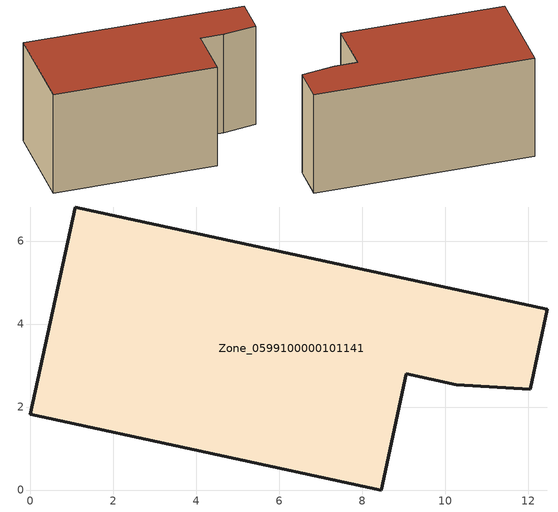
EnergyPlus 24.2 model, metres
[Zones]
Zone_0599100000101141
 floor ground (C_G): 0,1.83 1.08,6.82 12.45,4.36 12.04,2.43 10.26,2.54 9.05,2.8 8.45,0 z0
 wall outside (C_F): 1.08,6.82 0,1.83 8.45,0 9.05,2.8 10.26,2.54 12.04,2.43 12.45,4.36 1.08,6.82 z0:5.88
 roof outside (C_R): 9.05,2.8 10.26,2.54 12.04,2.43 12.45,4.36 1.08,6.82 0,1.83 8.45,0 z5.88
[BUILDING]
Pand.0599100000101141: North Axis=0; Terrain=City; Loads Convergence Tolerance Value=0.04; Temperature Convergence Tolerance Value=0.4; Solar Distribution=FullExterior; Maximum Number of Warmup Days=25; Minimum Number of Warmup Days=1
[Site:Location]
Rotterdam.The.Hague.AP_ZH_NLD Design_Conditions: Latitude=51.96; Longitude=4.45; Time Zone=1; Elevation=-4.5
[SITE:GROUNDTEMPERATURE:BUILDINGSURFACE]
18, 18, 18, 18, 18, 18, 18, 18, 18, 18, 18, 18
[MATERIAL] Thermal Absorptance=0.9; Solar Absorptance=0.7; Visible Absorptance=0.7
Name | Roughness | Thickness | Conductivity | Density | Specific Heat
G.TI.1975-1991 | MediumSmooth | 0.15 | 0.288461 | 540 | 1210
F.TI.1975-1991 | Rough | 0.3 | 0.230769 | 1920 | 840
R.TI.1975-1991 | MediumRough | 0.2 | 0.153846 | 1500 | 1000
[CONSTRUCTION]
C_G: G.TI.1975-1991
C_F: F.TI.1975-1991
C_R: R.TI.1975-1991
[ZONE]
Zone_0599100000101141: Type=1; Multiplier=1; Ceiling Height=Autocalculate; Volume=Autocalculate; Floor Area=autocalculate; Part of Total Floor Area=Yes
[ZONEINFILTRATION:DESIGNFLOWRATE]
Infil_Zone_0599100000101141: Zone or ZoneList or Space or SpaceList=Zone_0599100000101141; Schedule=AlwaysOn; Design Flow Rate Calculation Method=Flow/Area; Flow Rate per Floor Area=0.003; Constant Term Coefficient=1; Temperature Term Coefficient=0; Velocity Term Coefficient=0; Velocity Squared Term Coefficient=0
[HVACTEMPLATE:ZONE:IDEALLOADSAIRSYSTEM]
Zone_0599100000101141: Maximum Heating Supply Air Temperature=50; Minimum Cooling Supply Air Temperature=13; Maximum Heating Supply Air Humidity Ratio=0.0156; Minimum Cooling Supply Air Humidity Ratio=0.0077; Heating Limit=NoLimit; Cooling Limit=NoLimit; Dehumidification Control Type=ConstantSensibleHeatRatio; Cooling Sensible Heat Ratio=0.7; Dehumidification Setpoint=60; Humidification Control Type=None; Humidification Setpoint=30; Outdoor Air Method=None; Outdoor Air Flow Rate per Person=0.00944; Outdoor Air Flow Rate per Zone Floor Area=0; Outdoor Air Flow Rate per Zone=0; Demand Controlled Ventilation Type=None; Outdoor Air Economizer Type=NoEconomizer; Heat Recovery Type=None; Sensible Heat Recovery Effectiveness=0.7; Latent Heat Recovery Effectiveness=0.65
[ZONECONTROL:THERMOSTAT]
ThermostatControl_Zone_0599100000101141: Zone or ZoneList=Zone_0599100000101141; Control Type Schedule=DualSetpointControlType; Control 1=Thermostat_Zone_0599100000101141; Temperature Difference Between Cutout And Setpoint=0
[THERMOSTATSETPOINT:DUALSETPOINT]
Thermostat_Zone_0599100000101141: Heating Setpoint Temperature Schedule=HeatingSetpoint_Zone_0599100000101141; Cooling Setpoint Temperature Schedule=CoolingSetpoint_Zone_0599100000101141
[SCHEDULE:COMPACT]
HeatingSetpoint_Zone_0599100000101141: Through: 12/31, For: AllDays, Until: 24:00, 21
CoolingSetpoint_Zone_0599100000101141: Through: 12/31, For: AllDays, Until: 24:00, 24
DualSetpointControlType: Through: 12/31, For: AllDays, Until: 24:00, 4
AlwaysOn: Through: 12/31, For: AllDays, Until: 24:00, 1
